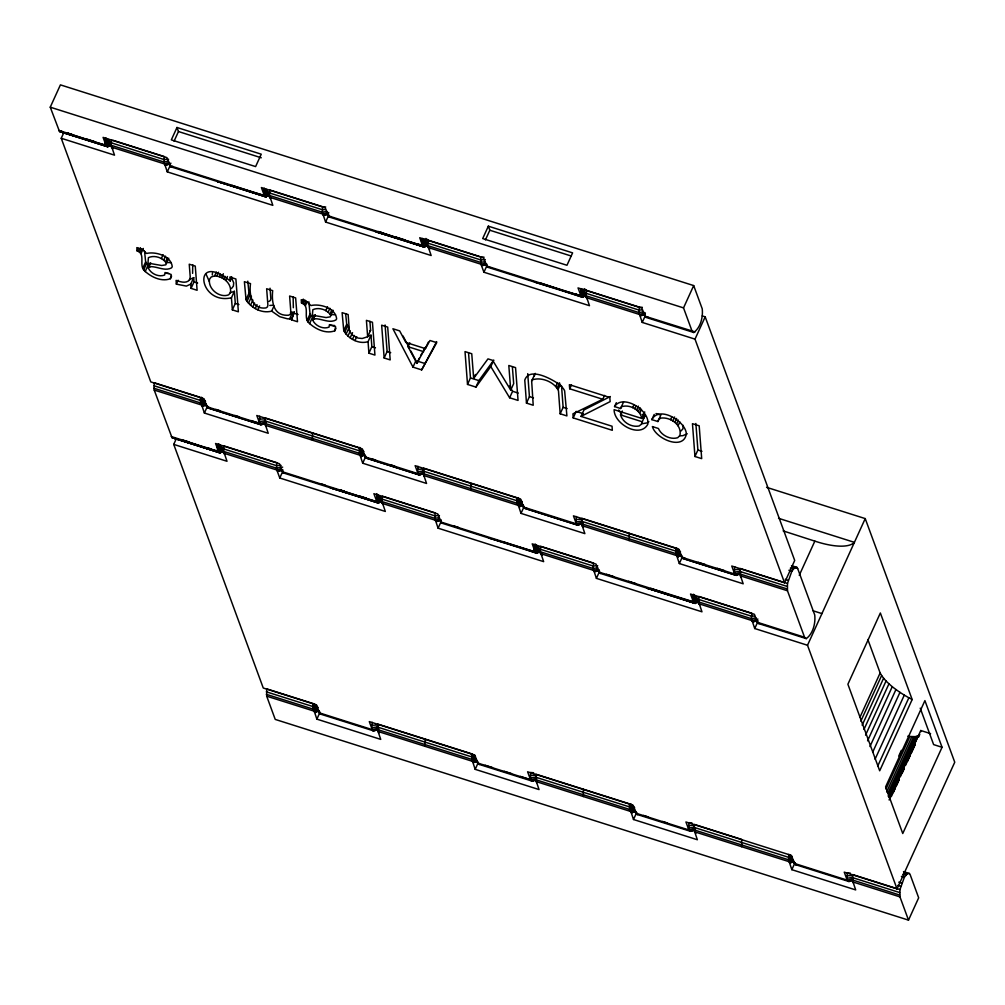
<?xml version="1.0" encoding="UTF-8"?>
<svg xmlns="http://www.w3.org/2000/svg" width="1005" height="1005" viewBox="0 0 1005 1005"><rect width="100%" height="100%" fill="white"/><g stroke="black" fill="none" stroke-linecap="round" stroke-linejoin="round"><path stroke-width="1.5" d="M217.206 445.479L222.884 450.843L221.502 452.237L220.246 452.878L172.006 437.64L154.205 390.053L154.205 382.742L199.982 397.226M469.36 482.626L423.608 468.129L423.231 473.581L426.547 483.443L362.692 463.205L359.401 453.293L359.777 447.878L265.295 417.954L264.918 423.407L268.222 433.268L204.367 413.03L201.088 403.118L201.452 397.691M265.709 423.494L260.458 424.6L259.378 421.648L259.742 416.196M903.508 871.611L909.412 873.471L910.128 874.576L918.671 897.817L908.507 920.128L275.232 719.417L266.689 696.176L266.689 688.865L313.949 703.814L313.573 709.241L316.864 719.14L380.719 739.379L377.403 729.517L377.78 724.077L472.262 753.989L471.898 759.416L475.177 769.327L539.032 789.566L535.728 779.704L536.105 774.252L630.587 804.176L630.21 809.603L633.502 819.502L697.357 839.74L694.04 829.879L694.417 824.427L741.652 839.401L741.652 846.7L788.9 861.624L789.616 862.717L791.865 862.403L793.247 860.996M313.007 704.455L320.18 714.002L373.973 730.987L378.056 729.504L372.956 730.723L371.863 727.758L372.239 722.319M424.022 473.669L418.784 474.787L417.691 471.822L418.067 466.37M791.488 565.689L796.927 567.36L797.643 568.453L814.728 614.947C815.658 623.188 813.158 633.539 806.286 638.615L804.565 637.258L787.48 590.764L787.48 583.453L740.245 568.478L739.868 573.93L743.185 583.792L679.33 563.554L676.038 553.655L676.415 548.227L581.933 518.304L581.556 523.756L584.86 533.617L521.005 513.379L517.726 503.48L518.09 498.053M536.519 779.792L532.286 781.161L530.552 779.805L530.565 772.493L533.605 772.732M582.347 523.844L577.096 524.962L576.016 521.997L576.393 516.545M694.844 829.967L690.611 831.349L688.877 829.979L688.877 822.668L691.93 822.907M740.672 574.031L735.421 575.136L734.328 572.172L734.705 566.732M908.507 920.128L899.965 896.887L899.965 889.576L852.742 874.601L852.366 880.053L855.682 889.915L791.827 869.677L788.536 859.778L788.912 854.351M853.157 880.141L848.924 881.523L847.19 880.154L847.202 872.842L850.255 873.094M531.645 380.908L533.215 405.241L526.469 403.106L524.773 380.129C529.095 366.85 550.652 378.508 558.19 383.659A22.751 7.965 24.5 0 1 564.634 390.794L566.908 415.919L560.174 413.784L558.466 390.807C554.433 381.862 541.368 376.712 532.286 379.852L531.645 380.908L535.238 373.383M534.459 375.795L534.597 374.425M212.281 274.955L212.507 272.719M683.287 425.379L682.847 428.984L680.724 431.208M106.053 138.062L106.028 145.398L107.761 146.755L109.005 146.114L110.387 144.72L104.721 139.356M111.568 139.846L111.191 145.285L114.507 155.147L61.242 138.275L63.792 132.698M218.537 444.185L218.173 449.612L219.253 452.564L172.006 437.64L218.512 451.509L215.573 443.507L279.428 463.745L283.083 472.853L378.571 503.053L381.197 501.018L376.661 496.721M264.365 188.249L264.34 195.573L266.074 196.93L268.712 194.895M113.037 140.311L164.343 156.566L163.966 162.019L167.282 171.88L272.82 205.334L269.516 195.472L269.893 190.02L322.668 206.741L322.291 212.193L325.595 222.055L431.145 255.509L427.829 245.647L428.205 240.195L425.894 238.474M312.517 432.916L312.517 440.228L359.777 455.152L361.499 456.509L364.111 454.524L359.576 450.227M376.862 494.36L376.837 501.696L378.571 503.053L376.649 500.641M422.69 238.424L422.665 245.748L424.399 247.117L425.643 246.476L427.025 245.082L421.359 239.705M425.014 739.039L425.014 746.351M535.175 544.547L535.15 551.871L536.884 553.227L538.14 552.587L539.522 551.192L533.843 545.828M581.003 288.598L580.978 295.922L582.712 297.292L585.35 295.256M584.219 288.649L586.531 290.37L586.154 295.822L589.47 305.683L483.92 272.229L480.98 264.227L480.604 259.88L480.98 256.928L484.033 257.167M586.531 290.37L639.306 307.103L638.929 312.555L642.233 322.417L695.008 339.137L784.541 582.762L731.766 566.029L734.705 574.031L740.811 572.574M583.327 789.214L583.327 796.525L630.587 811.45L631.291 812.543L633.539 812.216L634.921 810.821L629.256 805.457M629.155 533.278L629.155 540.59M693.5 594.721L693.475 602.045L695.209 603.415L697.834 601.379L693.299 597.083M192.608 273.36L192.734 264.78M651.868 419.625C658.966 405.379 685.536 420.957 686.365 433.771C683.752 451.069 655.675 438.796 652.383 426.572L658.413 428.494C661.315 435.379 670.536 440.027 677.772 437.678L679.895 435.454C682.269 424.964 670.373 416.774 660.863 418.105L658.727 419.336L657.898 421.535L651.868 419.625L654.217 414.437M787.48 583.453L791.852 571.204L794.666 567.687L796.927 567.36M899.965 889.576L904.337 877.327L907.163 873.797L909.412 873.471M641.793 418.432C640.336 409.726 629.369 403.897 621.379 406.799L620.588 408.495L614.558 406.585C622.623 393.558 650.084 410.191 647.823 424.223C640.059 438.745 613.904 423.972 614.118 409.663L641.793 418.432L644.745 411.95M293.347 307.718L293.133 297.003M642.132 414.336L645.009 415.253L641.203 424.386L639.092 425.994C631.416 427.527 622.748 422.439 620.512 414.902L622.283 411.007M644.155 417.917L645.009 415.253M166.378 263.373L165.875 264.805L161.692 265.496L147.949 263.122L148.413 257.669C154.305 254.78 163.174 257.644 166.378 263.373L168.739 258.197M330.796 315.432L330.293 316.851L326.11 317.555L312.367 315.181L312.831 309.728C318.723 306.827 327.605 309.703 330.796 315.432L333.132 310.294M104.972 144.067L106.756 146.441L59.509 131.529L50.25 107.183L60.413 84.872L693.689 285.583L702.231 308.824C703.161 317.065 700.661 327.416 693.802 332.504L692.068 331.135L683.526 307.894L693.689 285.583M176.981 127.484L171.327 139.883L255.609 166.591L261.25 154.192L176.981 127.484L178.463 131.542L174.079 141.177M167.282 171.88L170.461 164.908M150.7 262.858L148.338 268.034C150.8 273.724 158.828 277.493 164.632 275.006L165.034 272.543L171.164 274.478L170.41 278.699C161.24 282.254 150.172 276.626 143.665 269.956C139.255 264.39 145.562 253.411 137.107 250.886L138.288 248.298M138.627 251.552L140.399 247.67M139.984 252.544L141.755 248.65M140.976 253.624L143.338 248.449M142.697 268.385L145.65 261.916L144.557 251.212M143.665 269.956L146.604 263.473L145.65 261.916M145.172 271.601L148.124 265.119L146.604 263.473M161.34 258.599L163.112 254.717M163.752 260.069L165.524 256.187M165.637 261.815L167.408 257.933M170.41 278.699L171.591 276.099M176.352 284.126L176.076 280.408C180.372 281.802 186.139 283.9 189.656 279.83L190.221 276.89L189.242 264.202L195.272 266.111L197.106 290.282L191.076 288.372L194.015 281.903L193.714 277.644L190.762 284.113L186.402 286.098L176.352 284.126L178.124 280.244M214.58 275.935C222.997 276.023 232.155 283.712 230.396 292.618L228.7 294.817C219.655 298.422 207.658 288.862 209.555 279.202L211.238 276.965L214.58 275.935L216.351 272.054M216.779 276.099L218.55 272.217M219.304 276.727L220.484 274.139M221.603 277.644L223.374 273.762M223.726 278.862L224.906 276.262M225.673 280.382L227.444 276.488M230.208 292.731L234.379 291.324L231.439 297.794C197.734 305.52 192.106 250.245 230.183 280.973L231.954 277.091M230.183 280.973L229.856 277.066L235.886 278.988L238.373 311.801L232.356 309.879L235.296 303.41L234.379 291.324M313.485 704.58L321.198 714.266L319.464 712.897L316.525 704.894L263.26 688.01L173.739 444.398L176.327 438.695M274.026 305.947L271.664 311.123C262.041 313.774 251.024 308.083 246.037 299.741L248.989 293.272L247.795 281.174M246.991 301.487L249.944 295.018L248.989 293.272M248.486 303.309L251.438 296.839L249.944 295.018M250.534 305.219L252.896 300.043M204.367 413.03L207.545 406.058M252.833 307.002L254.604 303.121M255.257 308.535L257.029 304.653M257.82 309.804L259.579 305.909M325.595 222.055L328.773 215.083M271.664 311.123L279.704 316.688L287.505 318.836L289.603 318.887L292.555 312.417L294.277 312.09L291.475 319.829L297.505 321.738L295.646 297.92L289.616 296.01L290.86 312.417L290.395 314.201L288.674 315.206C273.913 316.349 271.375 302.982 272.682 290.646L266.652 288.737L267.895 305.143L267.481 306.889L265.948 307.945C251.79 309.716 248.989 294.804 250.509 283.624L244.391 281.676L246.037 299.741M291.475 319.829L294.277 312.09M312.743 320.143L315.143 314.992L312.743 320.143C315.193 325.821 323.233 329.59 329.037 327.115L329.439 324.64L335.557 326.587L334.816 330.796C325.633 334.364 314.565 328.736 308.058 322.052C303.661 316.5 309.955 305.507 301.5 302.995L303.271 299.113M303.02 303.661L304.791 299.779M304.377 304.641L306.148 300.759M305.369 305.734L307.141 301.852M307.103 320.495L310.043 314.025L308.837 301.776M308.058 322.052L311.01 315.583L310.043 314.025M309.565 323.698L312.517 317.228L311.01 315.583M325.771 310.658L327.53 306.801M328.17 312.128L329.929 308.271M330.067 313.874L331.826 310.017M334.816 330.796L335.997 328.208M368.885 335.846L371.008 335.205L368.056 341.675C358.86 344.527 348.32 338.76 343.76 330.695L346.712 324.226L345.632 313.635M344.665 332.404L347.617 325.934L346.712 324.226M853.295 878.684L847.19 880.154L844.25 872.152L897.025 888.885L807.505 645.26L754.73 628.527L751.413 618.665L751.79 613.226L699.015 596.493L698.651 601.945L701.955 611.806L596.405 578.352L593.101 568.491L593.478 563.039L540.703 546.318L540.326 551.77L543.642 561.632L438.092 528.178L434.776 518.316L435.152 512.864L382.377 496.143L382 501.583L385.317 511.445L279.767 478.003L282.945 471.031M346.072 334.188L349.024 327.718L347.617 325.934M347.969 336.047L350.33 330.871M350.18 337.831L352.541 332.655M352.504 339.338L354.275 335.456M354.953 340.582L356.712 336.7M343.76 330.695L342.115 312.656L348.145 314.565L349.388 330.972L352.165 334.904L357.943 338.057L362.164 338.497L367.654 336.763L370.606 330.281L369.928 321.336M367.654 336.763L366.41 320.356L372.44 322.266L374.94 355.079L368.91 353.17L371.85 346.687L371.008 335.205M384.161 357.994L381.661 325.18L387.691 327.102L390.191 359.903L384.161 357.994L387.101 351.524L385.078 324.967M426.032 346.486L416.924 363.383L408.055 346.725L409.826 342.831M362.692 463.205L365.87 456.232M412.98 367.127L392.917 328.761L399.663 330.896L405.857 342.441L425.366 348.622L429.989 340.507L436.723 342.642L421.66 369.89L412.98 367.127L415.919 360.657L410.907 351.059M416.924 363.383L419.286 358.195M425.366 348.622L428.318 342.152M421.66 369.89L436.66 341.612M488.342 226.175L482.689 238.562L566.971 265.27L572.611 252.883L488.342 226.175L489.824 230.233L485.44 239.868M483.92 272.229L487.098 265.257M475.93 387.088L478.882 380.606L493.757 360.091L490.804 366.574L475.93 387.088L467.513 384.413L470.453 377.943L468.556 352.943M316.864 719.14L320.042 712.168M467.513 384.413L465.014 351.599L471.747 353.735L473.669 378.357L475.44 374.476M438.092 528.178L441.27 521.206M473.669 378.357L487.978 358.886L492.676 360.368L510.728 390.103L513.681 383.634L512.362 366.712M510.728 390.103L508.806 365.481L515.552 367.616L518.052 400.43L509.623 397.766L512.575 391.284L509.435 386.096M526.469 403.106L529.421 396.636L527.726 373.659M555.778 386.423L557.549 382.541M557.197 387.955L559.559 382.779M558.102 389.425L560.463 384.237M604.558 395.392L602.786 399.274L569.709 388.784L571.481 384.902M560.174 413.784L563.127 407.314L561.531 385.87M521.005 513.379L524.183 506.407M610.324 396.535L583.98 409.914L581.028 416.397L612.058 426.233L612.309 430.303L573.202 417.917L576.154 411.434L583.403 413.733M642.233 322.417L645.411 315.444M614.558 406.585L616.329 402.704M620.588 408.495L623.54 402.025M632.635 407.653L633.816 405.065M634.745 408.746L635.926 406.158M636.642 410.04L638.414 406.146M475.177 769.327L477.727 763.75M638.313 411.535L640.085 407.653M639.695 413.143L641.466 409.261M695.008 339.137L705.183 316.826L702.244 315.897M657.898 421.535L660.838 415.052L656.014 413.532M596.405 578.352L599.583 571.38M670.574 419.701L671.755 417.113M672.822 420.894L674.581 417M674.82 422.314L676.591 418.432M676.579 423.972L678.35 420.09M678.074 425.819L679.845 421.937M694.958 456.496L692.458 423.683L699.191 425.819L701.691 458.632L694.958 456.496L697.897 450.026L695.875 423.469M679.33 563.554L682.508 556.582M633.502 819.502L636.68 812.53M754.73 628.527L757.908 621.567M784.541 582.762L794.704 560.451L705.183 316.826M799.251 575.325L814.841 541.13A52.285 18.316 24.5 0 0 854.401 542.348L778.536 518.304M807.505 645.26L865.23 518.593L766.576 487.325M860.016 717.155L880.141 672.973L867.868 639.557M791.827 869.677L794.993 862.705M860.845 721.138L881.624 675.536L880.141 672.973M862.164 725.246L883.596 678.224L881.624 675.536M863.973 729.442L886.046 681.001L883.596 678.224M865.569 735.12L888.948 683.827L886.046 681.001M867.579 740.836L892.252 686.691L888.948 683.827M869.966 746.539L895.945 689.543L892.252 686.691M872.692 752.205L899.965 692.357L895.945 689.543M875.066 759.24L904.286 695.121L899.965 692.357M877.692 766.174L908.859 697.772L904.286 695.121M912.163 699.53L879.689 770.785L847.893 684.229L880.355 612.987L912.163 699.53L908.859 697.772M898.784 755.999L901.359 750.333M885.983 788.938L909.902 736.477L915.279 736.64L919.073 735.635M886.636 791.965L911.837 736.665M887.792 793.435L913.646 736.715M888.144 796.199L915.279 736.64M888.96 797.405L916.748 736.439M889.588 798.485L918.017 736.1M889.098 799.98L920.756 730.509L930.592 733.625M891.297 796.601L899.048 779.591M900.342 776.752L904.211 768.247M905.505 765.408L915.203 744.14M893.269 792.568L895.216 788.322M896.51 785.483L899.086 779.817M902.327 772.719L904.261 768.473M907.49 761.375L910.078 755.71M911.372 752.871L915.241 744.366M918.47 737.281L919.763 734.441M942.049 747.28L902.754 833.522L885.606 786.865L924.914 700.623L942.049 747.28L933.632 744.605L920.228 708.148M897.025 888.885L954.75 762.217L865.23 518.593M148.338 268.034L148.979 266.777C156.34 265.684 164.38 271.739 171.478 267.895L172.244 266.765C171.29 255.948 155.712 251.313 146.504 253.448L143.527 250.446L136.831 247.594L137.107 250.886M420.618 355.607L422.125 353.006M423.62 350.393L425.115 347.793M231.64 288.347L233.348 286.149L233.713 282.895L231.163 276.94M200.384 403.696L203.173 406.334L205.799 404.349L200.121 398.985M312.869 709.806L315.671 712.445L318.284 710.472L312.618 705.108M517.022 504.045L519.811 506.683L522.437 504.698L516.758 499.334M379.526 732.683L377.78 731.376L472.262 761.275L472.978 762.368L475.227 762.041L476.609 760.647M583.666 526.922L581.92 525.615L676.415 555.501L678.136 556.858L680.749 554.886L676.214 550.589M630.55 805.997L636.818 814.352L690.611 831.349L693.236 829.351M193.714 277.644L189.342 279.629M268.9 301.475L270.433 300.42L270.848 298.661L270.056 288.221M648.878 421.66L647.044 422.904L641.843 423.783M687.206 433.808L682.772 435.693L679.857 435.831M581.028 416.397L610.148 401.611L609.809 397.49L569.37 384.676L569.709 388.784M602.786 399.274L572.963 413.834L573.202 417.917M264.164 194.518L266.074 196.93L170.599 166.73L166.943 157.634L103.088 137.396L106.028 145.398L59.509 131.529L61.77 131.203M105.198 138.753L111.568 147.145L164.343 163.878L165.059 164.971L170.159 163.752M172.86 166.403L170.599 166.73M263.524 188.927L269.88 197.332L322.655 214.052L323.371 215.158L328.472 213.927M331.173 216.59L328.911 216.904L325.256 207.809L261.401 187.571L264.34 195.573L217.834 181.704L218.839 181.968M421.836 239.102L428.205 247.506L480.98 264.227L481.697 265.333L483.958 265.006M489.498 266.765L487.237 267.091L483.581 257.984L419.726 237.745L422.665 245.748L376.146 231.879L377.164 232.142M209.945 407.553L207.683 407.879L201.415 399.525M262.72 424.273L261.476 424.864L208.701 408.143L201.955 399.663M173.739 444.398L226.992 461.27L223.688 451.408L224.065 445.956L276.827 462.689L276.463 468.142L277.543 471.094L282.644 469.875M586.531 297.681L587.247 298.787L580.965 290.432L586.531 297.681L639.293 314.414L640.009 315.507L645.122 314.289M647.81 316.939L645.549 317.266L641.894 308.158L578.038 287.92L580.978 295.922L534.472 282.053L535.477 282.317M359.74 449.7L366.008 458.054L368.27 457.727M421.045 474.461L419.801 475.051L367.026 458.318M382.377 503.442L383.093 504.548L376.825 496.194L382.377 503.442L435.152 520.175L435.868 521.268L440.969 520.05M526.582 507.914L524.334 508.229L517.16 498.694M579.357 524.635L578.114 525.226L525.339 508.492L517.625 498.807M534.333 545.225L540.69 553.629L593.465 570.35L594.181 571.456L599.294 570.224M676.378 550.062L682.646 558.416L684.908 558.089M737.683 574.81L736.439 575.4L683.664 558.68M692.646 595.4L699.015 603.804L751.79 620.525L752.506 621.63L757.607 620.412M369.601 330.758L370.606 330.281M166.064 165.235L170.297 163.865M324.389 215.422L328.622 214.04M482.714 265.596L486.948 264.214M641.027 315.771L645.26 314.402M278.561 471.358L282.794 469.988M436.886 521.532L441.107 520.163M595.199 571.719L599.432 570.338M753.524 621.894L757.757 620.525M536.381 779.679L532.286 781.161L478.493 764.177L472.224 755.823M691.855 830.758L694.694 829.854M853.019 880.041L848.924 881.523L795.143 864.526L788.862 856.185M165.059 164.971L170.976 163.212M323.371 215.158L327.806 213.826L328.195 215.811L422.665 245.748M481.697 265.333L486.131 264.014M266.375 422.841L260.458 424.6L207.683 407.879L200.611 398.382M640.009 315.507L644.444 314.188L644.833 316.16L695.045 331.914M277.543 471.094L281.978 469.775L282.367 471.747L376.837 501.696L373.898 493.694L437.753 513.932L441.409 523.027L536.884 553.227L534.007 549.609M423.218 473.456L418.784 474.787L366.008 458.054L358.923 448.557M435.868 521.268L440.303 519.949M583.013 523.19L577.096 524.962L524.334 508.229L517.248 498.731M594.181 571.456L598.616 570.124L599.721 573.202L695.209 603.415L693.287 600.99M739.856 573.817L735.421 575.136L682.646 558.416L675.561 548.906M372.956 730.723L378.872 728.964M752.506 621.63L756.941 620.311M531.268 780.898L535.703 779.578M689.593 831.085L695.51 829.313M847.906 881.259L852.341 879.94L899.601 895.028M164.343 163.878L168.915 162.772M322.655 214.052L328.761 212.583M480.98 264.227L485.553 263.134M639.293 314.414L645.398 312.944M61.242 138.275L150.775 381.9L204.028 398.771L206.967 406.774L259.742 423.507L265.848 422.037M217.696 444.876L224.052 453.268L276.827 470.001L281.413 468.895M259.742 423.507L256.803 415.505L362.353 448.959L365.292 456.961L418.067 473.682L424.173 472.212M435.152 520.175L439.725 519.07M418.067 473.682L415.128 465.679L520.665 499.133L523.605 507.136L576.38 523.856L582.485 522.386M593.465 570.35L598.05 569.245M751.79 620.525L757.896 619.055M313.095 704.505L319.464 712.897L372.239 729.63L378.345 728.16M471.42 754.68L477.777 763.071L530.552 779.805L536.657 778.335M629.733 804.854L636.102 813.259L688.877 829.979L694.983 828.509M289.603 318.887L291.324 318.572M168.626 161.29L163.966 162.019L111.191 145.285L105.487 138.401M326.939 211.465L322.291 212.193L269.516 195.472L263.812 188.576M485.264 261.639L480.604 262.368L427.829 245.647L422.125 238.75M643.577 311.814L638.929 312.555L586.154 295.822L580.45 288.925M259.378 421.648L265.584 420.668M282.669 467.162L276.463 468.142L223.688 451.408L217.985 444.512M417.691 471.822L423.896 470.855M439.436 517.588L434.776 518.316L382 501.583L376.297 494.699M576.016 521.997L582.222 521.03M597.749 567.762L593.101 568.491L540.326 551.77L534.622 544.873M734.328 572.172L740.534 571.204M756.074 617.937L751.413 618.665L698.651 601.945L692.948 595.048M371.863 727.758L378.068 726.791M530.188 777.945L536.394 776.966M688.5 828.12L694.706 827.153M846.826 878.295L853.031 877.327M313.372 318.887C320.746 317.781 328.773 323.836 335.884 319.992L336.637 318.874C335.683 308.058 320.118 303.41 310.909 305.558L307.919 302.555L301.236 299.691L301.5 302.995M269.817 305.445L272.405 305.294M168.626 159.293L163.966 159.519L111.191 142.798L107.083 138.652M325.394 209.543L322.291 209.706L269.516 192.973L265.395 188.827M485.264 259.642L480.604 259.88L427.841 243.147L423.721 239.002M642.032 309.904L638.929 310.055L586.154 293.334L582.033 289.176M259.378 419.148L265.584 418.846M281.111 465.416L276.463 465.642L223.688 448.921L218.537 443.733M417.691 469.335L423.896 469.021M439.436 515.59L434.776 515.816L382.013 499.096L376.862 493.907M576.016 519.51L582.222 519.196M597.749 565.765L593.101 566.003L540.326 549.27L535.175 544.082M734.328 569.684L740.534 569.37M754.516 616.027L751.413 616.178L698.651 599.445L693.5 594.269M371.863 725.271L378.068 724.969M530.188 775.445L536.394 775.144M688.5 825.633L694.706 825.319M846.826 875.807L853.031 875.493M290.458 312.354L292.555 312.417M166.541 262.506L171.114 262.632M330.947 314.603L335.519 314.741M165.662 273.272L168.702 273.36M330.055 325.369L334.615 325.507M322.668 206.741L325.708 206.98M639.306 307.103L642.358 307.342M907.829 736.15L909.902 736.477M105.11 138.703L113.301 148.514M422.653 240.258L429.939 248.863L422.226 239.177M283.083 472.853L284.101 473.116M377.566 502.739L330.318 487.827L331.336 488.091M441.409 523.027L442.426 523.291M489.649 538.265L488.644 538.002L535.15 551.871L532.21 543.868L596.066 564.107L599.005 572.109L696.452 602.774L693.337 599.269M535.137 546.368L542.424 554.986L535.678 546.519M599.721 573.202L600.739 573.466M694.216 603.088L646.956 588.176L647.974 588.44M646.956 588.176L693.475 602.045L690.535 594.043L754.391 614.281L757.33 622.283L759.064 623.653M696.163 833.045L694.417 831.738L741.652 846.7M330.318 487.827L376.837 501.696M178.463 131.542L261.262 157.785M489.824 230.233L571.154 255.999M50.25 107.183L683.526 307.894M428.205 240.195L479.511 256.463M67.674 133.062L72.096 134.456M86.87 139.13L94.244 141.454M106.053 145.185L109.005 146.114L104.834 141.454M382.83 232.959L378.408 231.552L424.399 247.117L421.522 243.486M394.651 236.678L404.977 239.944M416.786 243.675L425.643 246.476L421.484 241.803M575.111 293.849L579.533 295.256M58.793 130.424L106.028 145.398M264.34 195.573L169.883 165.637L169.531 163.727M580.978 295.922L486.521 265.986L486.169 264.089M217.834 181.704L265.081 196.616M376.146 231.879L423.394 246.79L421.61 244.416M60.526 131.793L107.761 146.755L104.884 143.125M328.911 216.904L424.399 247.117M487.237 267.091L582.712 297.292L580.802 294.867M645.549 317.266L693.802 332.504M408.055 346.725L423.67 351.662M620.512 414.902L642.057 421.723M294.427 313.359L298.045 314.502M194.015 281.903L197.633 283.046M235.296 303.41L238.914 304.553M371.85 346.687L375.468 347.831M387.101 351.524L390.719 352.667M417.377 361.122L424.613 363.408M470.453 377.943L478.882 380.606M512.575 391.284L518.191 393.068M529.421 396.636L533.467 397.917M563.127 407.314L567.159 408.595M697.897 450.026L701.942 451.308M791.714 566.745L797.643 568.453M790.332 568.152L793.284 569.081M788.9 570.262L791.852 571.204M785.244 579.295L788.196 580.237M516.62 497.588L470.843 483.104L470.843 490.402M153.828 385.694L201.088 400.643M264.918 420.907L359.401 450.818M423.231 471.081L517.726 500.993M581.556 521.268L676.038 551.167M739.881 571.443L787.103 586.405M153.828 388.194L201.088 403.118M359.401 453.293L264.918 423.407M423.231 473.581L517.726 503.48M581.556 523.756L676.038 553.655M739.868 573.93L787.103 588.905M154.205 390.053L201.452 404.977L202.168 406.07M215.811 409.412L220.208 410.806M234.869 415.454L239.265 416.849M250.986 420.567L258.323 422.879M371.197 458.657L375.594 460.051M390.254 464.699L394.651 466.094M698.098 562.272L705.422 564.596M717.155 568.302L724.479 570.626M312.517 440.228L265.282 425.266L266.024 426.308M576.38 523.856L573.44 515.854L678.991 549.308L681.93 557.31L734.705 574.031M787.48 590.764L740.245 575.79L740.987 576.832M813.007 610.764L821.927 613.59M181.641 439.65L189.015 441.986M206.741 447.577L211.163 448.971M339.954 489.824L344.388 491.231M359.149 495.892L366.536 498.216M320.771 483.757L325.193 485.164M453.996 525.979L458.418 527.386M606.417 574.282L613.791 576.631M628.552 581.305L635.926 583.641M171.277 436.547L218.512 451.509M535.15 551.871L440.693 521.934L440.341 520.025M804.565 637.258L757.33 622.283L756.979 620.387M173.011 437.904L220.246 452.878L217.369 449.248M758.046 623.389L806.286 638.615M904.211 872.868L907.163 873.797M902.817 874.262L905.769 875.204M901.385 876.385L904.337 877.327M898.759 882.164L901.711 883.094M897.741 885.418L900.694 886.36M266.325 691.817L313.573 706.754M377.403 727.03L471.898 756.941M535.728 777.204L630.21 807.116M694.04 827.379L788.536 857.29M852.366 877.566L899.601 892.528M266.325 694.317L313.573 709.241M377.403 729.517L471.898 759.416M535.728 779.704L630.21 809.603M694.04 829.879L788.536 859.778M266.689 696.176L313.949 711.088L314.653 712.181M485.151 765.245L492.488 767.569M504.209 771.287L511.545 773.611M520.339 776.4L530.602 779.654M643.476 815.419L647.873 816.814M662.534 821.462L666.931 822.856M583.327 796.525L536.092 781.563L536.833 782.606M788.963 856.235L794.427 863.433L847.19 880.154M899.965 896.887L852.73 881.913L853.471 882.955M783.171 530.904L814.841 541.13M539.698 282.732L582.712 297.292M231.954 185.397L266.074 196.93M67.699 133.213L107.761 146.755M650.7 588.352L695.209 603.415M504.246 542.198L536.884 553.227M339.992 490L378.571 503.053M184.644 440.831L220.246 452.878M312.517 317.228L314.578 318.949M148.124 265.119L150.185 266.84M580.815 290.96L584.219 294.176M264.177 190.611L267.569 193.827M788.711 856.712L792.116 859.928M472.074 756.35L474.335 758.499M676.415 547.775L680.536 551.921M518.09 497.601L522.211 501.746M789.93 854.928L791.99 857.001M359.777 447.413L363.898 451.572M630.587 803.711L634.708 807.869M201.452 397.239L205.573 401.384M473.292 754.579L475.352 756.652M314.98 704.392L318.057 707.507M580.84 293.146L583.968 296.651M676.252 552.775L679.367 556.28M264.202 192.797L267.33 196.289M516.884 501.432L521.055 506.105M533.969 547.926L538.14 552.587M788.737 858.898L791.865 862.403M359.602 452.426L362.73 455.918M376.687 498.92L379.815 502.412M629.381 807.555L633.539 812.216M200.246 401.083L204.417 405.744M217.331 447.577L221.502 452.237M472.099 758.549L475.227 762.041M312.731 707.193L316.902 711.867M621.756 414.274L618.716 409.99M675.863 548.554L681.566 555.451L681.93 557.31M517.537 498.38L523.241 505.276L523.605 507.136M788.347 854.677L794.051 861.574L795.143 864.526L796.148 864.79L794.226 862.378M359.212 448.205L364.916 455.102L365.292 456.961M630.022 804.503L635.725 811.399L636.818 814.352L637.836 814.615L630.122 804.93M200.899 398.018L206.603 404.915M471.709 754.315L477.413 761.212L478.493 764.177L479.511 764.441L472.765 755.961M313.384 704.141L319.088 711.038L319.464 712.897M581.506 290.571L587.297 297.832M676.918 550.2L682.697 557.461M676.214 554.459L678.136 556.858M694.003 596.694L698.814 602.749M516.934 503.065L519.811 506.683M264.868 190.221L270.647 197.482M789.402 856.323L792.292 859.953M788.711 860.569L790.621 862.981M360.28 449.838L365.091 455.893M359.576 454.097L361.499 456.509M105.588 138.828L112.334 147.308M629.432 809.188L632.308 812.806M377.365 496.332L381.222 501.181M200.297 402.716L203.173 406.334M472.074 760.22L473.983 762.632M219.04 446.157L224.819 453.418M312.794 708.839L315.671 712.445M693.463 596.555L699.731 604.897L699.015 603.804M264.328 190.071L270.596 198.425L269.88 197.332M534.107 550.539L535.891 552.913M629.507 810.168L631.291 812.543M218.5 446.019L224.768 454.373L224.052 453.268M217.469 450.177L219.253 452.564M424.336 476.483L423.608 475.44L518.09 505.327L518.806 506.42M209.304 281.45L206.05 274.126M428.205 247.506L428.921 248.599M540.69 553.629L541.419 554.722M111.568 147.145L112.284 148.25M490.804 366.574L509.623 397.766M403.03 335.984L409.475 348.32M794.427 863.433L791.475 855.431L685.938 821.977L688.877 829.979M636.102 813.259L633.163 805.256L527.612 771.802L530.552 779.805M477.777 763.071L474.837 755.069L369.3 721.615L372.239 729.63M276.827 470.001L279.767 478.003M920.756 730.509L921.057 731.602M231.439 297.794L232.356 309.879M368.056 341.675L368.91 353.17M190.762 284.113L191.076 288.372"/></g></svg>
